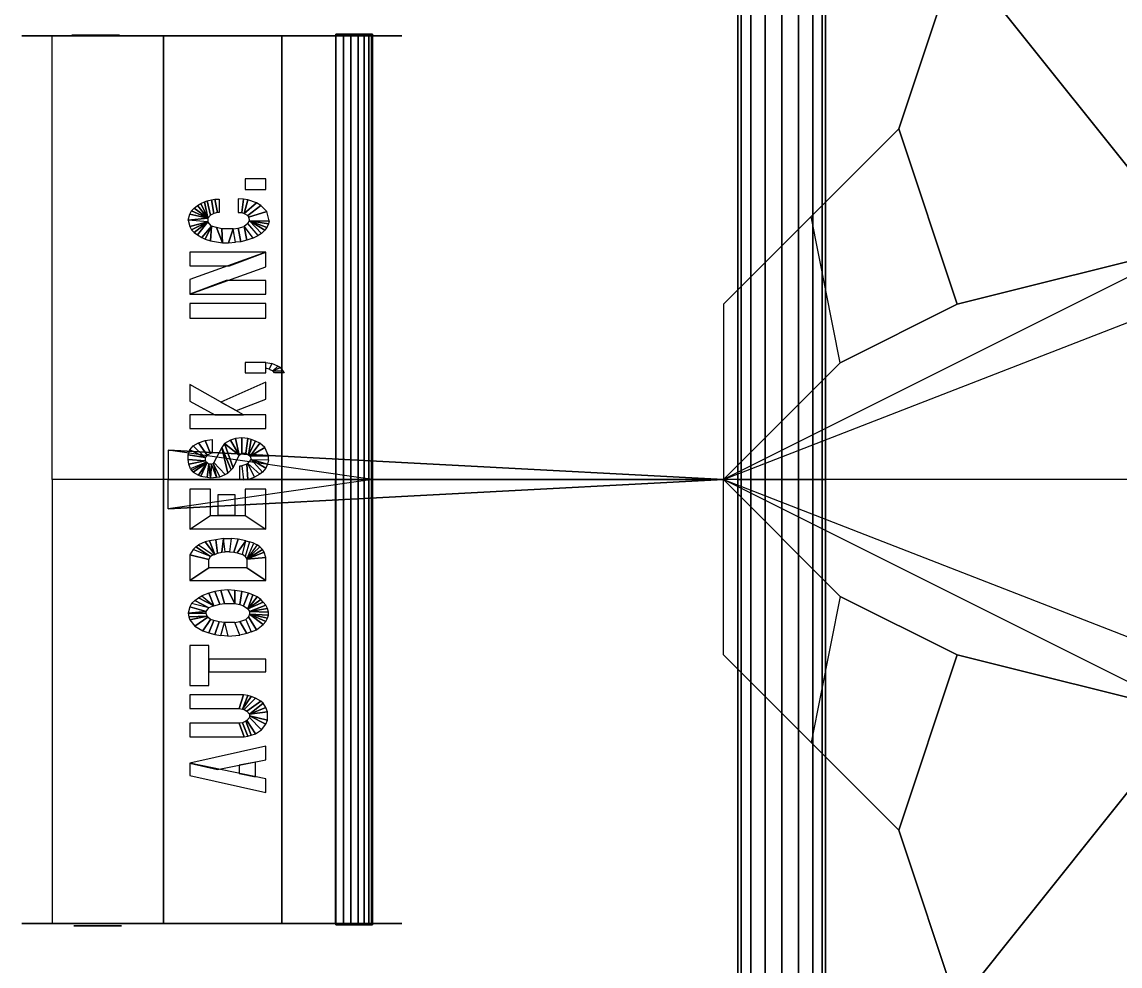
# Model space of a CAD drawing. Extents: x -11 to 118, y -54 to 30.
# Drawn here: x 0 to 18.79, y 5.67 to 21.83 of the extents above; entities that cross this region are included whole.
import ezdxf

# ---------------------------------------------------------------- set-up
doc = ezdxf.new("R2010")
doc.units = 0
doc.header["$MEASUREMENT"] = 0
for name, color, linetype in [('1', 1, 'CONTINUOUS'), ('5', 5, 'CONTINUOUS'), ('CAR1', 7, 'CONTINUOUS')]:
    doc.layers.add(name, color=color, linetype=linetype)

msp = doc.modelspace()

# ---------------------------------------------------------------- linework, layer by layer
at = {"layer": '1', "linetype": 'Continuous'}
for points in [[(1.142, 21.603, 11.21), (1.142, 21.603, 11.165), (0.856, 21.603, 11.165), (0.878, 21.603, 11.256)], [(0.856, 21.603, 11.165), (1.142, 21.603, 11.165), (1.154, 21.603, 11.13), (0.856, 21.603, 10.981)], [(1.154, 21.603, 11.13), (1.165, 21.603, 11.107), (0.867, 21.603, 10.901), (0.856, 21.603, 10.981)], [(1.165, 21.603, 11.107), (1.176, 21.603, 11.096), (1.142, 21.603, 10.924), (0.867, 21.603, 10.901)], [(0.867, 21.603, 10.901), (0.901, 21.603, 10.798), (1.154, 21.603, 10.878), (1.142, 21.603, 10.924)], [(0.913, 21.603, 11.325), (1.142, 21.603, 11.21), (0.878, 21.603, 11.256)], [(1.154, 21.603, 10.878), (1.188, 21.603, 10.809), (0.936, 21.603, 10.729), (0.901, 21.603, 10.798)], [(0.947, 21.603, 11.371), (1.142, 21.603, 11.21), (0.913, 21.603, 11.325)], [(0.936, 21.603, 10.729), (0.97, 21.603, 10.683), (1.211, 21.603, 10.786), (1.188, 21.603, 10.809)], [(0.993, 21.603, 11.428), (1.154, 21.603, 11.245), (1.142, 21.603, 11.21), (0.947, 21.603, 11.371)], [(1.211, 21.603, 10.786), (0.97, 21.603, 10.683), (1.016, 21.603, 10.637)], [(1.039, 21.603, 11.463), (1.176, 21.603, 11.279), (1.154, 21.603, 11.245), (0.993, 21.603, 11.428)], [(1.211, 21.603, 10.786), (1.016, 21.603, 10.637), (1.073, 21.603, 10.592), (1.28, 21.603, 10.752)], [(1.096, 21.603, 11.497), (1.188, 21.603, 11.291), (1.176, 21.603, 11.279), (1.039, 21.603, 11.463)], [(1.28, 21.603, 10.752), (1.073, 21.603, 10.592), (1.131, 21.603, 10.557), (1.28, 21.603, 10.752)], [(1.154, 21.603, 11.52), (1.222, 21.603, 11.314), (1.188, 21.603, 11.291), (1.096, 21.603, 11.497)], [(1.28, 21.603, 10.752), (1.131, 21.603, 10.557), (1.188, 21.603, 10.546), (1.28, 21.603, 10.752)], [(1.268, 21.603, 11.05), (1.234, 21.603, 10.878), (1.142, 21.603, 10.924), (1.234, 21.603, 11.062)], [(1.234, 21.603, 11.062), (1.142, 21.603, 10.924), (1.211, 21.603, 11.073)], [(1.211, 21.603, 11.073), (1.142, 21.603, 10.924), (1.176, 21.603, 11.096)], [(1.222, 21.603, 11.543), (1.28, 21.603, 11.325), (1.222, 21.603, 11.314), (1.154, 21.603, 11.52)], [(1.28, 21.603, 10.752), (1.188, 21.603, 10.546), (1.325, 21.603, 10.523), (1.28, 21.603, 10.752)], [(1.348, 21.603, 11.543), (1.325, 21.603, 11.314), (1.28, 21.603, 11.325), (1.222, 21.603, 11.543)], [(1.291, 21.603, 11.05), (1.268, 21.603, 10.867), (1.234, 21.603, 10.878), (1.268, 21.603, 11.05)], [(1.325, 21.603, 11.062), (1.314, 21.603, 10.855), (1.268, 21.603, 10.867), (1.291, 21.603, 11.05)], [(1.28, 21.603, 10.752), (1.325, 21.603, 10.523), (1.394, 21.603, 10.534), (1.383, 21.603, 10.752)], [(1.325, 21.603, 11.062), (1.417, 21.603, 10.855), (1.314, 21.603, 10.855), (1.325, 21.603, 11.062)], [(1.348, 21.603, 11.543), (1.325, 21.603, 11.314), (1.36, 21.603, 11.302), (1.417, 21.603, 11.52)], [(1.36, 21.603, 11.084), (1.497, 21.603, 10.89), (1.417, 21.603, 10.855), (1.325, 21.603, 11.062)], [(1.417, 21.603, 11.52), (1.474, 21.603, 11.497), (1.36, 21.603, 11.302)], [(1.474, 21.603, 11.497), (1.532, 21.603, 11.463), (1.36, 21.603, 11.302)], [(1.36, 21.603, 11.302), (1.532, 21.603, 11.463), (1.6, 21.603, 11.394), (1.394, 21.603, 11.256)], [(1.394, 21.603, 11.119), (1.635, 21.603, 11.039), (1.612, 21.603, 10.993), (1.36, 21.603, 11.084)], [(1.36, 21.603, 11.084), (1.612, 21.603, 10.993), (1.577, 21.603, 10.947), (1.36, 21.603, 11.084)], [(1.36, 21.603, 11.084), (1.577, 21.603, 10.947), (1.543, 21.603, 10.924), (1.36, 21.603, 11.084)], [(1.36, 21.603, 11.084), (1.543, 21.603, 10.924), (1.497, 21.603, 10.89), (1.36, 21.603, 11.084)], [(1.383, 21.603, 10.752), (1.394, 21.603, 10.534), (1.52, 21.603, 10.58), (1.383, 21.603, 10.752)], [(1.383, 21.603, 10.752), (1.52, 21.603, 10.58), (1.566, 21.603, 10.615), (1.406, 21.603, 10.775)], [(1.6, 21.603, 11.394), (1.635, 21.603, 11.337), (1.406, 21.603, 11.233), (1.394, 21.603, 11.256)], [(1.406, 21.603, 11.142), (1.658, 21.603, 11.096), (1.635, 21.603, 11.039), (1.394, 21.603, 11.119)], [(1.635, 21.603, 11.337), (1.669, 21.603, 11.245), (1.417, 21.603, 11.199), (1.406, 21.603, 11.233)], [(1.417, 21.603, 11.176), (1.669, 21.603, 11.142), (1.658, 21.603, 11.096), (1.406, 21.603, 11.142)], [(1.406, 21.603, 10.775), (1.566, 21.603, 10.615), (1.6, 21.603, 10.637), (1.417, 21.603, 10.798)], [(1.417, 21.603, 11.199), (1.669, 21.603, 11.245), (1.669, 21.603, 11.142), (1.417, 21.603, 11.176)], [(1.417, 21.603, 10.798), (1.6, 21.603, 10.637), (1.658, 21.603, 10.718), (1.417, 21.603, 10.798)], [(1.417, 21.603, 10.798), (1.658, 21.603, 10.718), (1.669, 21.603, 10.786), (1.417, 21.603, 10.809)], [(3.818, 18.966, 11.4), (4.173, 18.966, 11.444), (4.173, 19.146, 11.444), (3.818, 19.146, 11.4)], [(3.3, 18.796, 11.336), (3.344, 18.571, 11.342), (3.285, 18.553, 11.334), (3.24, 18.787, 11.329)], [(3.374, 18.796, 11.345), (3.374, 18.571, 11.345), (3.344, 18.571, 11.342), (3.3, 18.796, 11.336)], [(3.759, 18.571, 11.393), (3.789, 18.796, 11.396), (3.7, 18.805, 11.385), (3.7, 18.571, 11.385)], [(3.803, 18.553, 11.398), (3.862, 18.787, 11.405), (3.789, 18.796, 11.396), (3.759, 18.571, 11.393)], [(2.944, 18.643, 11.292), (3.181, 18.472, 11.322), (2.9, 18.598, 11.287)], [(3.003, 18.688, 11.3), (3.181, 18.472, 11.322), (2.944, 18.643, 11.292)], [(3.063, 18.724, 11.307), (3.181, 18.472, 11.322), (3.003, 18.688, 11.3)], [(3.122, 18.751, 11.314), (3.181, 18.472, 11.322), (3.063, 18.724, 11.307)], [(3.167, 18.769, 11.32), (3.226, 18.526, 11.327), (3.181, 18.472, 11.322), (3.122, 18.751, 11.314)], [(3.24, 18.787, 11.329), (3.285, 18.553, 11.334), (3.226, 18.526, 11.327), (3.167, 18.769, 11.32)], [(3.803, 18.553, 11.398), (4.01, 18.733, 11.424), (3.862, 18.787, 11.405), (3.803, 18.553, 11.398)], [(3.862, 18.518, 11.405), (4.084, 18.688, 11.433), (4.01, 18.733, 11.424), (3.803, 18.553, 11.398)], [(3.877, 18.49, 11.407), (4.188, 18.589, 11.446), (4.084, 18.688, 11.433), (3.862, 18.518, 11.405)], [(2.871, 18.544, 11.283), (3.181, 18.472, 11.322), (2.841, 18.437, 11.28)], [(2.841, 18.437, 11.28), (3.181, 18.472, 11.322), (3.181, 18.41, 11.322), (2.841, 18.437, 11.28)], [(2.841, 18.437, 11.28), (2.871, 18.329, 11.283), (3.181, 18.41, 11.322)], [(2.9, 18.598, 11.287), (3.181, 18.472, 11.322), (2.871, 18.544, 11.283)], [(3.892, 18.427, 11.409), (4.099, 18.213, 11.435), (4.04, 18.176, 11.427), (3.862, 18.383, 11.405)], [(3.892, 18.427, 11.409), (4.232, 18.427, 11.451), (4.188, 18.589, 11.446), (3.877, 18.49, 11.407)], [(3.892, 18.427, 11.409), (4.158, 18.266, 11.442), (4.099, 18.213, 11.435)], [(3.892, 18.427, 11.409), (4.188, 18.311, 11.446), (4.158, 18.266, 11.442), (3.892, 18.427, 11.409)], [(3.892, 18.427, 11.409), (4.217, 18.374, 11.449), (4.188, 18.311, 11.446)], [(3.892, 18.427, 11.409), (4.232, 18.427, 11.451), (4.217, 18.374, 11.449), (3.892, 18.427, 11.409)], [(3.181, 18.41, 11.322), (2.871, 18.329, 11.283), (2.9, 18.275, 11.287), (3.181, 18.41, 11.322)], [(3.181, 18.41, 11.322), (2.9, 18.275, 11.287), (2.944, 18.23, 11.292), (3.181, 18.41, 11.322)], [(3.181, 18.41, 11.322), (2.944, 18.23, 11.292), (3.003, 18.185, 11.3), (3.181, 18.41, 11.322)], [(3.181, 18.41, 11.322), (3.003, 18.185, 11.3), (3.078, 18.14, 11.309), (3.24, 18.338, 11.329)], [(3.24, 18.338, 11.329), (3.078, 18.14, 11.309), (3.137, 18.114, 11.316), (3.24, 18.338, 11.329)], [(3.24, 18.338, 11.329), (3.137, 18.114, 11.316), (3.226, 18.087, 11.327), (3.24, 18.338, 11.329)], [(3.24, 18.338, 11.329), (3.226, 18.087, 11.327), (3.433, 18.051, 11.352), (3.329, 18.311, 11.34)], [(3.329, 18.311, 11.34), (3.433, 18.051, 11.352), (3.418, 18.293, 11.351)], [(3.418, 18.293, 11.351), (3.433, 18.051, 11.352), (3.536, 18.051, 11.365), (3.611, 18.293, 11.374)], [(3.611, 18.293, 11.374), (3.536, 18.051, 11.365), (3.655, 18.06, 11.38), (3.611, 18.293, 11.374)], [(3.611, 18.293, 11.374), (3.7, 18.302, 11.385), (3.744, 18.069, 11.391), (3.655, 18.06, 11.38)], [(3.7, 18.302, 11.385), (3.803, 18.329, 11.398), (3.848, 18.096, 11.404), (3.744, 18.069, 11.391)], [(3.862, 18.383, 11.405), (3.803, 18.329, 11.398), (3.951, 18.131, 11.416), (4.04, 18.176, 11.427)], [(3.803, 18.329, 11.398), (3.951, 18.131, 11.416), (3.848, 18.096, 11.404)], [(2.871, 17.171, 11.283), (4.173, 17.638, 11.444), (4.173, 17.889, 11.444), (2.871, 17.422, 11.283)], [(2.871, 17.656, 11.283), (3.552, 17.656, 11.367), (4.173, 17.889, 11.444), (2.871, 17.889, 11.283)], [(2.871, 17.171, 11.283), (4.173, 17.171, 11.444), (4.173, 17.405, 11.444), (3.493, 17.405, 11.36)], [(2.871, 16.759, 11.283), (4.173, 16.759, 11.444), (4.173, 17.01, 11.444), (2.871, 17.01, 11.283)], [(3.818, 15.825, 11.4), (4.173, 15.825, 11.444), (4.173, 16.005, 11.444), (3.818, 16.005, 11.4)], [(4.173, 15.906, 11.444), (4.173, 16.005, 11.444), (4.277, 15.987, 11.456), (4.232, 15.888, 11.451)], [(4.232, 15.888, 11.451), (4.292, 15.861, 11.458), (4.38, 15.942, 11.469), (4.277, 15.987, 11.456)], [(4.292, 15.861, 11.458), (4.425, 15.915, 11.475), (4.38, 15.942, 11.469)], [(4.292, 15.861, 11.458), (4.469, 15.861, 11.48), (4.425, 15.915, 11.475)], [(4.469, 15.861, 11.48), (4.484, 15.825, 11.482), (4.321, 15.825, 11.462), (4.292, 15.861, 11.458)], [(2.871, 15.34, 11.283), (3.3, 15.107, 11.336), (3.789, 15.107, 11.396), (2.871, 15.627, 11.283)], [(3.67, 15.179, 11.382), (4.173, 15.376, 11.444), (4.173, 15.664, 11.444), (3.404, 15.322, 11.349)], [(2.871, 14.874, 11.283), (4.173, 14.874, 11.444), (4.173, 15.107, 11.444), (2.871, 15.107, 11.283)], [(3.137, 14.668, 11.316), (3.226, 14.443, 11.327), (3.167, 14.416, 11.32), (3.019, 14.631, 11.301)], [(3.256, 14.685, 11.331), (3.256, 14.452, 11.331), (3.226, 14.443, 11.327), (3.137, 14.668, 11.316)], [(3.714, 14.416, 11.387), (3.566, 14.676, 11.369), (3.463, 14.614, 11.356)], [(3.714, 14.416, 11.387), (3.655, 14.703, 11.38), (3.566, 14.676, 11.369)], [(3.714, 14.416, 11.387), (3.759, 14.452, 11.393), (3.759, 14.713, 11.393), (3.655, 14.703, 11.38)], [(3.759, 14.452, 11.393), (3.832, 14.452, 11.402), (3.862, 14.703, 11.405), (3.759, 14.713, 11.393)], [(3.832, 14.452, 11.402), (3.877, 14.425, 11.407), (3.921, 14.685, 11.413), (3.862, 14.703, 11.405)], [(3.877, 14.425, 11.407), (3.996, 14.659, 11.422), (3.921, 14.685, 11.413)], [(3.877, 14.425, 11.407), (3.907, 14.398, 11.411), (4.069, 14.622, 11.431), (3.996, 14.659, 11.422)], [(2.871, 14.506, 11.283), (3.137, 14.38, 11.316), (2.841, 14.425, 11.28)], [(2.93, 14.577, 11.291), (3.137, 14.38, 11.316), (2.871, 14.506, 11.283)], [(3.019, 14.631, 11.301), (3.167, 14.416, 11.32), (3.137, 14.38, 11.316), (2.93, 14.577, 11.291)], [(3.285, 14.29, 11.334), (3.477, 14.084, 11.358), (3.522, 14.111, 11.363), (3.418, 14.551, 11.351)], [(3.581, 14.165, 11.371), (3.611, 14.201, 11.374), (3.463, 14.614, 11.356), (3.418, 14.551, 11.351)], [(3.522, 14.111, 11.363), (3.581, 14.165, 11.371), (3.418, 14.551, 11.351)], [(3.611, 14.201, 11.374), (3.714, 14.416, 11.387), (3.463, 14.614, 11.356)], [(3.907, 14.398, 11.411), (4.158, 14.551, 11.442), (4.069, 14.622, 11.431)], [(3.907, 14.398, 11.411), (4.217, 14.407, 11.449), (4.158, 14.551, 11.442)], [(2.841, 14.425, 11.28), (3.137, 14.38, 11.316), (3.137, 14.318, 11.316), (2.841, 14.344, 11.28)], [(2.841, 14.344, 11.28), (3.137, 14.318, 11.316), (2.855, 14.264, 11.281)], [(2.855, 14.264, 11.281), (3.137, 14.318, 11.316), (3.152, 14.3, 11.318), (2.885, 14.183, 11.285)], [(2.885, 14.183, 11.285), (2.9, 14.156, 11.287), (3.152, 14.3, 11.318)], [(2.9, 14.156, 11.287), (2.93, 14.129, 11.291), (3.167, 14.29, 11.32), (3.152, 14.3, 11.318)], [(2.93, 14.129, 11.291), (3.019, 14.075, 11.301), (3.167, 14.29, 11.32)], [(3.019, 14.075, 11.301), (3.063, 14.057, 11.307), (3.167, 14.29, 11.32)], [(3.063, 14.057, 11.307), (3.167, 14.039, 11.32), (3.196, 14.264, 11.323), (3.167, 14.29, 11.32)], [(3.388, 14.048, 11.347), (3.477, 14.084, 11.358), (3.285, 14.29, 11.334), (3.27, 14.272, 11.332)], [(3.921, 14.344, 11.413), (4.114, 14.129, 11.436), (4.069, 14.093, 11.431), (3.862, 14.272, 11.405)], [(3.921, 14.344, 11.413), (4.217, 14.335, 11.449), (4.217, 14.407, 11.449), (3.907, 14.398, 11.411)], [(3.921, 14.344, 11.413), (4.217, 14.335, 11.449), (4.203, 14.264, 11.447), (3.921, 14.344, 11.413)], [(3.921, 14.344, 11.413), (4.203, 14.264, 11.447), (4.173, 14.192, 11.444), (3.921, 14.344, 11.413)], [(3.921, 14.344, 11.413), (4.173, 14.192, 11.444), (4.114, 14.129, 11.436), (3.921, 14.344, 11.413)], [(3.167, 14.039, 11.32), (3.226, 14.03, 11.327), (3.196, 14.264, 11.323)], [(3.226, 14.03, 11.327), (3.24, 14.264, 11.329), (3.196, 14.264, 11.323)], [(3.226, 14.03, 11.327), (3.329, 14.039, 11.34), (3.24, 14.264, 11.329)], [(3.24, 14.264, 11.329), (3.27, 14.272, 11.332), (3.329, 14.039, 11.34)], [(3.329, 14.039, 11.34), (3.388, 14.048, 11.347), (3.27, 14.272, 11.332)], [(3.789, 13.994, 11.396), (3.729, 13.994, 11.389), (3.729, 14.237, 11.389), (3.759, 14.237, 11.393)], [(3.862, 14.003, 11.405), (3.848, 14.264, 11.404), (3.759, 14.237, 11.393), (3.789, 13.994, 11.396)], [(3.981, 14.039, 11.42), (3.862, 14.272, 11.405), (3.848, 14.264, 11.404), (3.862, 14.003, 11.405)], [(3.862, 14.272, 11.405), (4.069, 14.093, 11.431), (3.981, 14.039, 11.42)], [(2.871, 13.151, 11.283), (3.226, 13.384, 11.327), (3.226, 13.833, 11.327), (2.871, 13.833, 11.283)], [(3.359, 13.384, 11.343), (3.359, 13.743, 11.343), (3.641, 13.743, 11.378), (3.641, 13.384, 11.378)], [(3.818, 13.384, 11.4), (4.173, 13.151, 11.444), (4.173, 13.833, 11.444), (3.818, 13.833, 11.4)], [(2.871, 13.151, 11.283), (3.226, 13.384, 11.327), (3.818, 13.384, 11.4), (4.173, 13.151, 11.444)], [(3.3, 12.72, 11.336), (3.344, 12.738, 11.342), (3.315, 12.971, 11.338), (3.211, 12.953, 11.325)], [(3.344, 12.738, 11.342), (3.418, 12.756, 11.351), (3.448, 12.989, 11.354), (3.315, 12.971, 11.338)], [(3.418, 12.756, 11.351), (3.477, 12.765, 11.358), (3.448, 12.989, 11.354)], [(3.448, 12.989, 11.354), (3.581, 12.989, 11.371), (3.552, 12.765, 11.367), (3.477, 12.765, 11.358)], [(3.552, 12.765, 11.367), (3.625, 12.756, 11.376), (3.7, 12.98, 11.385), (3.581, 12.989, 11.371)], [(3.625, 12.756, 11.376), (3.684, 12.747, 11.383), (3.832, 12.953, 11.402), (3.7, 12.98, 11.385)], [(2.871, 12.711, 11.283), (3.196, 12.63, 11.323), (3.226, 12.684, 11.327), (2.93, 12.801, 11.291)], [(2.93, 12.801, 11.291), (2.974, 12.846, 11.296), (3.226, 12.684, 11.327)], [(3.226, 12.684, 11.327), (2.974, 12.846, 11.296), (3.019, 12.881, 11.301), (3.27, 12.711, 11.332)], [(3.27, 12.711, 11.332), (3.3, 12.72, 11.336), (3.137, 12.935, 11.316), (3.019, 12.881, 11.301)], [(3.3, 12.72, 11.336), (3.211, 12.953, 11.325), (3.137, 12.935, 11.316)], [(3.773, 12.72, 11.394), (3.832, 12.953, 11.402), (3.684, 12.747, 11.383)], [(3.773, 12.72, 11.394), (3.832, 12.953, 11.402), (3.892, 12.935, 11.409), (3.818, 12.684, 11.4)], [(3.818, 12.684, 11.4), (3.848, 12.639, 11.404), (3.966, 12.909, 11.418), (3.892, 12.935, 11.409)], [(3.848, 12.639, 11.404), (3.966, 12.909, 11.418), (4.025, 12.881, 11.425), (3.848, 12.639, 11.404)], [(3.848, 12.639, 11.404), (4.069, 12.846, 11.431), (4.025, 12.881, 11.425), (3.848, 12.639, 11.404)], [(3.848, 12.639, 11.404), (4.114, 12.801, 11.436), (4.069, 12.846, 11.431), (3.848, 12.639, 11.404)], [(3.848, 12.639, 11.404), (4.144, 12.756, 11.44), (4.114, 12.801, 11.436), (3.848, 12.639, 11.404)], [(2.871, 12.271, 11.283), (3.196, 12.487, 11.323), (3.196, 12.63, 11.323), (2.871, 12.711, 11.283)], [(3.848, 12.639, 11.404), (4.173, 12.666, 11.444), (4.144, 12.756, 11.44)], [(3.848, 12.487, 11.404), (4.173, 12.271, 11.444), (4.173, 12.666, 11.444), (3.848, 12.639, 11.404)], [(2.871, 12.271, 11.283), (4.173, 12.271, 11.444), (3.848, 12.487, 11.404), (3.196, 12.487, 11.323)], [(3.285, 11.84, 11.334), (3.196, 12.056, 11.323), (3.078, 12.011, 11.309)], [(3.285, 11.84, 11.334), (3.388, 11.868, 11.347), (3.3, 12.083, 11.336), (3.196, 12.056, 11.323)], [(3.388, 11.868, 11.347), (3.463, 11.876, 11.356), (3.404, 12.101, 11.349), (3.3, 12.083, 11.336)], [(3.463, 11.876, 11.356), (3.641, 11.876, 11.378), (3.522, 12.11, 11.363), (3.404, 12.101, 11.349)], [(3.641, 11.876, 11.378), (3.641, 12.101, 11.378), (3.522, 12.11, 11.363)], [(3.641, 11.876, 11.378), (3.729, 11.859, 11.389), (3.759, 12.083, 11.393), (3.641, 12.101, 11.378)], [(3.729, 11.859, 11.389), (3.789, 11.84, 11.396), (3.877, 12.056, 11.407), (3.759, 12.083, 11.393)], [(3.862, 11.787, 11.405), (3.951, 12.029, 11.416), (3.877, 12.056, 11.407), (3.789, 11.84, 11.396)], [(3.862, 11.787, 11.405), (4.025, 11.993, 11.425), (3.951, 12.029, 11.416)], [(2.871, 11.822, 11.283), (3.152, 11.742, 11.318), (3.196, 11.805, 11.323), (2.9, 11.876, 11.287)], [(2.9, 11.876, 11.287), (2.96, 11.93, 11.294), (3.196, 11.805, 11.323)], [(3.196, 11.805, 11.323), (2.96, 11.93, 11.294), (3.019, 11.975, 11.301), (3.285, 11.84, 11.334)], [(3.078, 12.011, 11.309), (3.285, 11.84, 11.334), (3.019, 11.975, 11.301)], [(3.862, 11.787, 11.405), (4.084, 11.948, 11.433), (4.025, 11.993, 11.425)], [(3.862, 11.787, 11.405), (4.129, 11.903, 11.438), (4.084, 11.948, 11.433)], [(3.892, 11.742, 11.409), (4.173, 11.85, 11.444), (4.129, 11.903, 11.438), (3.862, 11.787, 11.405)], [(3.892, 11.742, 11.409), (4.203, 11.796, 11.447), (4.173, 11.85, 11.444), (3.892, 11.742, 11.409)], [(2.841, 11.715, 11.28), (3.152, 11.742, 11.318), (2.871, 11.822, 11.283)], [(2.841, 11.715, 11.28), (3.152, 11.706, 11.318), (3.152, 11.742, 11.318)], [(2.841, 11.715, 11.28), (2.855, 11.652, 11.281), (3.167, 11.661, 11.32), (3.152, 11.706, 11.318)], [(2.871, 11.598, 11.283), (3.167, 11.661, 11.32), (2.855, 11.652, 11.281)], [(2.871, 11.598, 11.283), (2.96, 11.49, 11.294), (3.181, 11.643, 11.322), (3.167, 11.661, 11.32)], [(3.921, 11.392, 11.413), (4.01, 11.427, 11.424), (3.877, 11.652, 11.407), (3.832, 11.607, 11.402)], [(3.877, 11.652, 11.407), (4.01, 11.427, 11.424), (4.129, 11.518, 11.438), (3.892, 11.697, 11.409)], [(3.892, 11.742, 11.409), (4.217, 11.733, 11.449), (4.203, 11.796, 11.447), (3.892, 11.742, 11.409)], [(3.892, 11.697, 11.409), (4.217, 11.679, 11.449), (4.217, 11.733, 11.449), (3.892, 11.742, 11.409)], [(3.892, 11.697, 11.409), (4.129, 11.518, 11.438), (4.173, 11.571, 11.444), (3.892, 11.697, 11.409)], [(3.892, 11.697, 11.409), (4.173, 11.571, 11.444), (4.203, 11.625, 11.447), (3.892, 11.697, 11.409)], [(3.892, 11.697, 11.409), (4.203, 11.625, 11.447), (4.217, 11.679, 11.449), (3.892, 11.697, 11.409)], [(2.96, 11.49, 11.294), (3.092, 11.41, 11.311), (3.226, 11.607, 11.327), (3.181, 11.643, 11.322)], [(3.092, 11.41, 11.311), (3.196, 11.374, 11.323), (3.285, 11.589, 11.334), (3.226, 11.607, 11.327)], [(3.196, 11.374, 11.323), (3.3, 11.347, 11.336), (3.374, 11.563, 11.345), (3.285, 11.589, 11.334)], [(3.3, 11.347, 11.336), (3.404, 11.329, 11.349), (3.463, 11.553, 11.356), (3.374, 11.563, 11.345)], [(3.463, 11.553, 11.356), (3.522, 11.32, 11.363), (3.404, 11.329, 11.349)], [(3.522, 11.32, 11.363), (3.729, 11.338, 11.389), (3.641, 11.553, 11.378), (3.463, 11.553, 11.356)], [(3.729, 11.571, 11.389), (3.848, 11.365, 11.404), (3.729, 11.338, 11.389), (3.641, 11.553, 11.378)], [(3.832, 11.607, 11.402), (3.921, 11.392, 11.413), (3.848, 11.365, 11.404), (3.729, 11.571, 11.389)], [(2.871, 10.476, 11.283), (3.196, 10.476, 11.323), (3.196, 11.159, 11.323), (2.871, 11.159, 11.283)], [(3.196, 10.71, 11.323), (4.173, 10.71, 11.444), (4.173, 10.925, 11.444), (3.196, 10.925, 11.323)], [(2.871, 10.081, 11.283), (3.714, 10.081, 11.387), (3.789, 10.315, 11.396), (2.871, 10.315, 11.283)], [(3.714, 10.081, 11.387), (3.773, 10.072, 11.394), (3.862, 10.306, 11.405), (3.789, 10.315, 11.396)], [(3.773, 10.072, 11.394), (3.921, 10.288, 11.413), (3.862, 10.306, 11.405), (3.773, 10.072, 11.394)], [(3.803, 10.064, 11.398), (3.996, 10.261, 11.422), (3.921, 10.288, 11.413), (3.773, 10.072, 11.394)], [(3.848, 10.037, 11.404), (4.084, 10.207, 11.433), (3.996, 10.261, 11.422), (3.803, 10.064, 11.398)], [(3.892, 9.983, 11.409), (4.129, 10.171, 11.438), (4.084, 10.207, 11.433), (3.848, 10.037, 11.404)], [(3.892, 9.983, 11.409), (4.173, 10.1, 11.444), (4.129, 10.171, 11.438), (3.892, 9.983, 11.409)], [(3.892, 9.983, 11.409), (4.203, 10.027, 11.447), (4.173, 10.1, 11.444), (3.892, 9.983, 11.409)], [(3.892, 9.956, 11.409), (4.203, 9.884, 11.447), (4.203, 10.027, 11.447), (3.892, 9.983, 11.409)], [(2.871, 9.597, 11.283), (3.803, 9.597, 11.398), (3.714, 9.83, 11.387), (2.871, 9.83, 11.283)], [(3.803, 9.597, 11.398), (3.862, 9.606, 11.405), (3.773, 9.839, 11.394), (3.714, 9.83, 11.387)], [(3.862, 9.606, 11.405), (3.921, 9.624, 11.413), (3.832, 9.866, 11.402), (3.773, 9.839, 11.394)], [(3.921, 9.624, 11.413), (3.996, 9.651, 11.422), (3.848, 9.875, 11.404), (3.832, 9.866, 11.402)], [(3.996, 9.651, 11.422), (4.099, 9.714, 11.435), (3.892, 9.929, 11.409), (3.848, 9.875, 11.404)], [(4.099, 9.714, 11.435), (4.173, 9.813, 11.444), (3.892, 9.956, 11.409), (3.892, 9.929, 11.409)], [(3.892, 9.956, 11.409), (4.173, 9.813, 11.444), (4.203, 9.884, 11.447), (3.892, 9.956, 11.409)], [(3.344, 9.04, 11.342), (4.173, 9.202, 11.444), (4.173, 9.435, 11.444), (2.871, 9.148, 11.283)], [(2.871, 8.933, 11.283), (4.173, 8.646, 11.444), (4.173, 8.879, 11.444), (2.871, 9.148, 11.283)], [(3.714, 8.969, 11.387), (3.996, 8.915, 11.422), (3.996, 9.166, 11.422), (3.714, 9.113, 11.387)], [(1.142, 6.361, 10.798), (0.901, 6.361, 10.718), (0.89, 6.361, 10.786), (1.142, 6.361, 10.809)], [(1.142, 6.361, 11.176), (0.89, 6.361, 11.142), (0.901, 6.361, 11.096), (1.154, 6.361, 11.142)], [(1.142, 6.361, 11.199), (0.89, 6.361, 11.245), (0.89, 6.361, 11.142), (1.142, 6.361, 11.176)], [(0.924, 6.361, 11.337), (0.89, 6.361, 11.245), (1.142, 6.361, 11.199), (1.154, 6.361, 11.233)], [(1.142, 6.361, 10.798), (0.959, 6.361, 10.637), (0.901, 6.361, 10.718), (1.142, 6.361, 10.798)], [(1.154, 6.361, 11.142), (0.901, 6.361, 11.096), (0.924, 6.361, 11.039), (1.165, 6.361, 11.119)], [(1.165, 6.361, 11.119), (0.924, 6.361, 11.039), (0.947, 6.361, 10.993), (1.199, 6.361, 11.084)], [(0.959, 6.361, 11.394), (0.924, 6.361, 11.337), (1.154, 6.361, 11.233), (1.165, 6.361, 11.256)], [(1.199, 6.361, 11.084), (0.947, 6.361, 10.993), (0.982, 6.361, 10.947), (1.199, 6.361, 11.084)], [(1.154, 6.361, 10.775), (0.993, 6.361, 10.615), (0.959, 6.361, 10.637), (1.142, 6.361, 10.798)], [(1.199, 6.361, 11.302), (1.028, 6.361, 11.463), (0.959, 6.361, 11.394), (1.165, 6.361, 11.256)], [(1.199, 6.361, 11.084), (0.982, 6.361, 10.947), (1.016, 6.361, 10.924), (1.199, 6.361, 11.084)], [(1.176, 6.361, 10.752), (1.039, 6.361, 10.58), (0.993, 6.361, 10.615), (1.154, 6.361, 10.775)], [(1.199, 6.361, 11.084), (1.016, 6.361, 10.924), (1.062, 6.361, 10.89), (1.199, 6.361, 11.084)], [(1.085, 6.361, 11.497), (1.028, 6.361, 11.463), (1.199, 6.361, 11.302)], [(1.176, 6.361, 10.752), (1.165, 6.361, 10.534), (1.039, 6.361, 10.58), (1.176, 6.361, 10.752)], [(1.199, 6.361, 11.084), (1.062, 6.361, 10.89), (1.142, 6.361, 10.855), (1.234, 6.361, 11.062)], [(1.142, 6.361, 11.52), (1.085, 6.361, 11.497), (1.199, 6.361, 11.302)], [(1.234, 6.361, 11.062), (1.142, 6.361, 10.855), (1.245, 6.361, 10.855), (1.234, 6.361, 11.062)], [(1.211, 6.361, 11.543), (1.234, 6.361, 11.314), (1.199, 6.361, 11.302), (1.142, 6.361, 11.52)], [(1.28, 6.361, 10.752), (1.234, 6.361, 10.523), (1.165, 6.361, 10.534), (1.176, 6.361, 10.752)], [(1.211, 6.361, 11.543), (1.234, 6.361, 11.314), (1.28, 6.361, 11.325), (1.337, 6.361, 11.543)], [(1.28, 6.361, 10.752), (1.371, 6.361, 10.546), (1.234, 6.361, 10.523), (1.28, 6.361, 10.752)], [(1.234, 6.361, 11.062), (1.245, 6.361, 10.855), (1.291, 6.361, 10.867), (1.268, 6.361, 11.05)], [(1.268, 6.361, 11.05), (1.291, 6.361, 10.867), (1.325, 6.361, 10.878), (1.291, 6.361, 11.05)], [(1.28, 6.361, 10.752), (1.429, 6.361, 10.557), (1.371, 6.361, 10.546), (1.28, 6.361, 10.752)], [(1.28, 6.361, 10.752), (1.486, 6.361, 10.592), (1.429, 6.361, 10.557), (1.28, 6.361, 10.752)], [(1.348, 6.361, 10.786), (1.543, 6.361, 10.637), (1.486, 6.361, 10.592), (1.28, 6.361, 10.752)], [(1.337, 6.361, 11.543), (1.28, 6.361, 11.325), (1.337, 6.361, 11.314), (1.406, 6.361, 11.52)], [(1.291, 6.361, 11.05), (1.325, 6.361, 10.878), (1.417, 6.361, 10.924), (1.325, 6.361, 11.062)], [(1.325, 6.361, 11.062), (1.417, 6.361, 10.924), (1.348, 6.361, 11.073)], [(1.406, 6.361, 11.52), (1.337, 6.361, 11.314), (1.371, 6.361, 11.291), (1.463, 6.361, 11.497)], [(1.348, 6.361, 10.786), (1.589, 6.361, 10.683), (1.543, 6.361, 10.637)], [(1.623, 6.361, 10.729), (1.589, 6.361, 10.683), (1.348, 6.361, 10.786), (1.371, 6.361, 10.809)], [(1.348, 6.361, 11.073), (1.417, 6.361, 10.924), (1.383, 6.361, 11.096)], [(1.406, 6.361, 10.878), (1.371, 6.361, 10.809), (1.623, 6.361, 10.729), (1.658, 6.361, 10.798)], [(1.463, 6.361, 11.497), (1.371, 6.361, 11.291), (1.383, 6.361, 11.279), (1.52, 6.361, 11.463)], [(1.394, 6.361, 11.107), (1.383, 6.361, 11.096), (1.417, 6.361, 10.924), (1.692, 6.361, 10.901)], [(1.52, 6.361, 11.463), (1.383, 6.361, 11.279), (1.406, 6.361, 11.245), (1.566, 6.361, 11.428)], [(1.406, 6.361, 11.13), (1.394, 6.361, 11.107), (1.692, 6.361, 10.901), (1.704, 6.361, 10.981)], [(1.692, 6.361, 10.901), (1.658, 6.361, 10.798), (1.406, 6.361, 10.878), (1.417, 6.361, 10.924)], [(1.704, 6.361, 11.165), (1.417, 6.361, 11.165), (1.406, 6.361, 11.13), (1.704, 6.361, 10.981)], [(1.566, 6.361, 11.428), (1.406, 6.361, 11.245), (1.417, 6.361, 11.21), (1.612, 6.361, 11.371)], [(1.417, 6.361, 11.21), (1.417, 6.361, 11.165), (1.704, 6.361, 11.165), (1.681, 6.361, 11.256)], [(1.646, 6.361, 11.325), (1.417, 6.361, 11.21), (1.681, 6.361, 11.256)], [(1.612, 6.361, 11.371), (1.417, 6.361, 11.21), (1.646, 6.361, 11.325)]]:
    msp.add_3dface(points, dxfattribs=at)
at = {"layer": '5'}
for q in [(2.5, 14.5, 10.25), (2.5, 13.5, 10.25)]:
    msp.add_line((6, 14, 10.25), q, dxfattribs=at)
at = {"layer": '5', "linetype": 'Continuous'}
for points in [[(20, 18, 6), (16, 17, 6), (15, 20, 6), (16, 23, 6)], [(16, 23, 6), (16, 23, 5.5), (15, 20, 5.5), (15, 20, 6)], [(22, 23, 6), (22, 19, 6), (20, 18, 6), (16, 23, 6)], [(5.371, 21.622, 11.483), (5.371, 14, 11.483), (5.5, 14, 11.5), (5.5, 21.622, 11.5)], [(5.5, 21.622, 10.5), (5.5, 14, 10.5), (5.371, 14, 10.517), (5.371, 21.622, 10.517)], [(5.5, 21.622, 11.5), (5.5, 14, 11.5), (5.629, 14, 11.483), (5.629, 21.622, 11.483)], [(5.629, 21.622, 10.517), (5.629, 14, 10.517), (5.5, 14, 10.5), (5.5, 21.622, 10.5)], [(5.629, 21.622, 11.483), (5.629, 14, 11.483), (5.75, 14, 11.433), (5.75, 21.622, 11.433)], [(5.75, 21.622, 10.567), (5.75, 14, 10.567), (5.629, 14, 10.517), (5.629, 21.622, 10.517)], [(5.75, 21.622, 11.433), (5.75, 14, 11.433), (5.854, 14, 11.354), (5.854, 21.622, 11.354)], [(5.854, 21.622, 10.646), (5.854, 14, 10.646), (5.75, 14, 10.567), (5.75, 21.622, 10.567)], [(5.854, 21.622, 11.354), (5.854, 14, 11.354), (5.933, 14, 11.25), (5.933, 21.622, 11.25)], [(5.933, 21.622, 10.75), (5.933, 14, 10.75), (5.854, 14, 10.646), (5.854, 21.622, 10.646)], [(5.933, 21.622, 11.25), (5.933, 14, 11.25), (5.983, 14, 11.129), (5.983, 21.622, 11.129)], [(5.983, 21.622, 10.871), (5.983, 14, 10.871), (5.933, 14, 10.75), (5.933, 21.622, 10.75)], [(5.983, 21.622, 11.129), (5.983, 14, 11.129), (6, 14, 11), (6, 21.622, 11)], [(6, 21.622, 11), (6, 14, 11), (5.983, 14, 10.871), (5.983, 21.622, 10.871)], [(0, 21.595, 11.75), (0, 21.595, 10.25), (5, 21.595, 10.25), (5, 21.595, 11.75)], [(2.419, 14, 10.85), (0.519, 14, 10.9), (0.519, 21.595, 10.9), (2.419, 21.596, 10.85)], [(2.419, 14, 11.15), (0.519, 14, 11.1), (0.519, 21.595, 11.1), (2.419, 21.596, 11.15)], [(4.448, 14, 10.6), (2.419, 14, 10.85), (2.419, 21.596, 10.85), (4.448, 21.596, 10.6)], [(4.448, 14, 11.4), (2.419, 14, 11.15), (2.419, 21.596, 11.15), (4.448, 21.596, 11.4)], [(5.364, 14, 10.517), (4.448, 14, 10.6), (4.448, 21.596, 10.6), (5.364, 21.596, 10.517)], [(5.364, 14, 11.483), (4.448, 14, 11.4), (4.448, 21.596, 11.4), (5.364, 21.596, 11.483)], [(5, 21.595, 11.75), (6.5, 21.595, 11.25), (6.5, 21.595, 10.75), (5, 21.595, 10.25)], [(15, 20, 6), (16, 17, 6), (14, 16, 6), (13.5, 18.5, 6)], [(15, 20, 6), (15, 20, 5.5), (13.5, 18.5, 5.5), (13.5, 18.5, 6)], [(13.5, 18.5, 6), (12, 17, 6), (12, 14, 6), (14, 16, 6)], [(13.5, 18.5, 6), (13.5, 18.5, 5.5), (12, 17, 5.5), (12, 17, 6)], [(12, 14, 6), (14, 16, 6), (16, 17, 6), (20, 18, 6)], [(20, 18, 6), (12, 14, 6), (21, 17.5, 7.5)], [(12, 14, 6), (21, 17.5, 7.5), (22, 17, 9), (20, 14, 9)], [(2.5, 14.5, 10.25), (12, 14, 1), (12, 14, 6), (6, 14, 10.25)], [(2.5, 14.5, 10.25), (2.5, 14, 10.25), (12, 14, 1)], [(2.419, 14, 11.15), (0.519, 14, 11.1), (0.519, 6.405, 11.1), (2.419, 6.404, 11.15)], [(2.419, 14, 10.85), (0.519, 14, 10.9), (0.519, 6.405, 10.9), (2.419, 6.404, 10.85)], [(4.448, 14, 11.4), (2.419, 14, 11.15), (2.419, 6.404, 11.15), (4.448, 6.404, 11.4)], [(4.448, 14, 10.6), (2.419, 14, 10.85), (2.419, 6.404, 10.85), (4.448, 6.404, 10.6)], [(2.5, 13.5, 10.25), (2.5, 14, 10.25), (12, 14, 1)], [(2.5, 13.5, 10.25), (12, 14, 1), (12, 14, 6), (6, 14, 10.25)], [(5.364, 14, 11.483), (4.448, 14, 11.4), (4.448, 6.404, 11.4), (5.364, 6.404, 11.483)], [(5.364, 14, 10.517), (4.448, 14, 10.6), (4.448, 6.404, 10.6), (5.364, 6.404, 10.517)], [(5.5, 6.378, 10.5), (5.5, 14, 10.5), (5.371, 14, 10.517), (5.371, 6.378, 10.517)], [(5.371, 6.378, 11.483), (5.371, 14, 11.483), (5.5, 14, 11.5), (5.5, 6.378, 11.5)], [(5.629, 6.378, 10.517), (5.629, 14, 10.517), (5.5, 14, 10.5), (5.5, 6.378, 10.5)], [(5.5, 6.378, 11.5), (5.5, 14, 11.5), (5.629, 14, 11.483), (5.629, 6.378, 11.483)], [(5.75, 6.378, 10.567), (5.75, 14, 10.567), (5.629, 14, 10.517), (5.629, 6.378, 10.517)], [(5.629, 6.378, 11.483), (5.629, 14, 11.483), (5.75, 14, 11.433), (5.75, 6.378, 11.433)], [(5.854, 6.378, 10.646), (5.854, 14, 10.646), (5.75, 14, 10.567), (5.75, 6.378, 10.567)], [(5.75, 6.378, 11.433), (5.75, 14, 11.433), (5.854, 14, 11.354), (5.854, 6.378, 11.354)], [(5.933, 6.378, 10.75), (5.933, 14, 10.75), (5.854, 14, 10.646), (5.854, 6.378, 10.646)], [(5.854, 6.378, 11.354), (5.854, 14, 11.354), (5.933, 14, 11.25), (5.933, 6.378, 11.25)], [(5.983, 6.378, 10.871), (5.983, 14, 10.871), (5.933, 14, 10.75), (5.933, 6.378, 10.75)], [(5.933, 6.378, 11.25), (5.933, 14, 11.25), (5.983, 14, 11.129), (5.983, 6.378, 11.129)], [(6, 6.378, 11), (6, 14, 11), (5.983, 14, 10.871), (5.983, 6.378, 10.871)], [(5.983, 6.378, 11.129), (5.983, 14, 11.129), (6, 14, 11), (6, 6.378, 11)], [(20, 10, 6), (12, 14, 6), (21, 10.5, 7.5)], [(12, 14, 6), (14, 12, 6), (16, 11, 6), (20, 10, 6)], [(12, 14, 6), (21, 10.5, 7.5), (22, 11, 9), (20, 14, 9)], [(13.5, 9.5, 6), (12, 11, 6), (12, 14, 6), (14, 12, 6)], [(15, 8, 6), (16, 11, 6), (14, 12, 6), (13.5, 9.5, 6)], [(13.5, 9.5, 6), (13.5, 9.5, 5.5), (12, 11, 5.5), (12, 11, 6)], [(20, 10, 6), (16, 11, 6), (15, 8, 6), (16, 5, 6)], [(22, 5, 6), (22, 9, 6), (20, 10, 6), (16, 5, 6)], [(15, 8, 6), (15, 8, 5.5), (13.5, 9.5, 5.5), (13.5, 9.5, 6)], [(16, 5, 6), (16, 5, 5.5), (15, 8, 5.5), (15, 8, 6)], [(0, 6.405, 11.75), (0, 6.405, 10.25), (5, 6.405, 10.25), (5, 6.405, 11.75)], [(5, 6.405, 11.75), (6.5, 6.405, 11.25), (6.5, 6.405, 10.75), (5, 6.405, 10.25)]]:
    msp.add_3dface(points, dxfattribs=at)
at = {"layer": 'CAR1', "color": 7, "linetype": 'Continuous'}
for points in [[(12.307, 26, 4.713), (12.307, 14, 4.713), (12.25, 14, 5), (12.25, 26, 5)], [(12.25, 26, 5), (12.25, 14, 5), (12.307, 14, 5.287), (12.307, 26, 5.287)], [(12.47, 26, 4.47), (12.47, 14, 4.47), (12.307, 14, 4.713), (12.307, 26, 4.713)], [(12.307, 26, 5.287), (12.307, 14, 5.287), (12.47, 14, 5.53), (12.47, 26, 5.53)], [(12.713, 26, 4.307), (12.713, 14, 4.307), (12.47, 14, 4.47), (12.47, 26, 4.47)], [(12.47, 26, 5.53), (12.47, 14, 5.53), (12.713, 14, 5.693), (12.713, 26, 5.693)], [(13, 26, 4.25), (13, 14, 4.25), (12.713, 14, 4.307), (12.713, 26, 4.307)], [(12.713, 26, 5.693), (12.713, 14, 5.693), (13, 14, 5.75), (13, 26, 5.75)], [(13.287, 26, 4.307), (13.287, 14, 4.307), (13, 14, 4.25), (13, 26, 4.25)], [(13, 26, 5.75), (13, 14, 5.75), (13.287, 14, 5.693), (13.287, 26, 5.693)], [(13.53, 26, 4.47), (13.53, 14, 4.47), (13.287, 14, 4.307), (13.287, 26, 4.307)], [(13.287, 26, 5.693), (13.287, 14, 5.693), (13.53, 14, 5.53), (13.53, 26, 5.53)], [(13.693, 26, 4.713), (13.693, 14, 4.713), (13.53, 14, 4.47), (13.53, 26, 4.47)], [(13.53, 26, 5.53), (13.53, 14, 5.53), (13.693, 14, 5.287), (13.693, 26, 5.287)], [(13.75, 26, 5), (13.75, 14, 5), (13.693, 14, 4.713), (13.693, 26, 4.713)], [(13.693, 26, 5.287), (13.693, 14, 5.287), (13.75, 14, 5), (13.75, 26, 5)], [(12.25, 2, 5), (12.25, 14, 5), (12.307, 14, 5.287), (12.307, 2, 5.287)], [(12.307, 2, 4.713), (12.307, 14, 4.713), (12.25, 14, 5), (12.25, 2, 5)], [(12.307, 2, 5.287), (12.307, 14, 5.287), (12.47, 14, 5.53), (12.47, 2, 5.53)], [(12.47, 2, 4.47), (12.47, 14, 4.47), (12.307, 14, 4.713), (12.307, 2, 4.713)], [(12.47, 2, 5.53), (12.47, 14, 5.53), (12.713, 14, 5.693), (12.713, 2, 5.693)], [(12.713, 2, 4.307), (12.713, 14, 4.307), (12.47, 14, 4.47), (12.47, 2, 4.47)], [(12.713, 2, 5.693), (12.713, 14, 5.693), (13, 14, 5.75), (13, 2, 5.75)], [(13, 2, 4.25), (13, 14, 4.25), (12.713, 14, 4.307), (12.713, 2, 4.307)], [(13, 2, 5.75), (13, 14, 5.75), (13.287, 14, 5.693), (13.287, 2, 5.693)], [(13.287, 2, 4.307), (13.287, 14, 4.307), (13, 14, 4.25), (13, 2, 4.25)], [(13.287, 2, 5.693), (13.287, 14, 5.693), (13.53, 14, 5.53), (13.53, 2, 5.53)], [(13.53, 2, 4.47), (13.53, 14, 4.47), (13.287, 14, 4.307), (13.287, 2, 4.307)], [(13.53, 2, 5.53), (13.53, 14, 5.53), (13.693, 14, 5.287), (13.693, 2, 5.287)], [(13.693, 2, 4.713), (13.693, 14, 4.713), (13.53, 14, 4.47), (13.53, 2, 4.47)], [(13.693, 2, 5.287), (13.693, 14, 5.287), (13.75, 14, 5), (13.75, 2, 5)], [(13.75, 2, 5), (13.75, 14, 5), (13.693, 14, 4.713), (13.693, 2, 4.713)]]:
    msp.add_3dface(points, dxfattribs=at)

doc.saveas('drawing.dxf')
